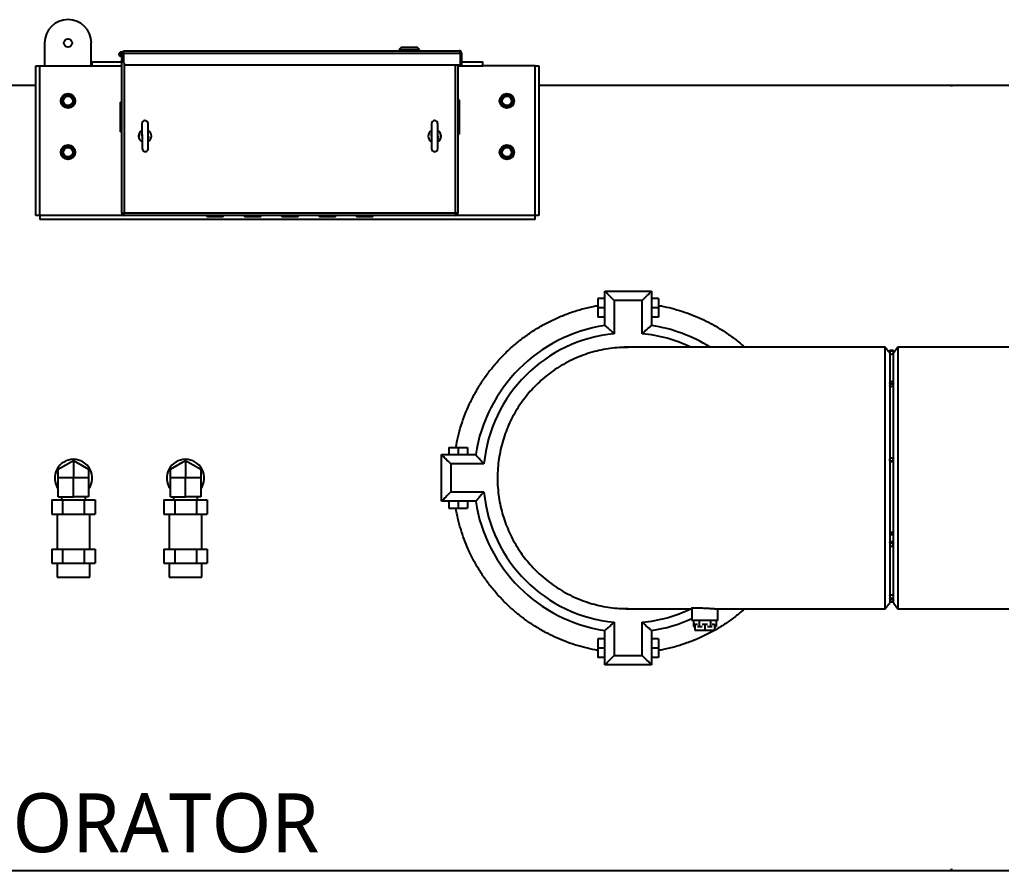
# Model space of a CAD drawing. Header units: millimetres. Extents: x -69706 to 52883, y -6882 to 68885.
# Drawn here: x 4464 to 5800, y 63416 to 64573 of the extents above; entities that cross this region are included whole.
import ezdxf

# ---------------------------------------------------------------- set-up
doc = ezdxf.new("R2010")
doc.units = ezdxf.units.MM
doc.layers.add('B2F-H-EQ-P-T20001$0$M-HVAC-EQPM', color=134, linetype='Continuous')
doc.styles.add('B2F-H-EQ-P-T20001$0$LK-TXT', font='Microsoft JhengHei.ttf')

# ---------------------------------------------------------------- blocks, each defined once
blk = doc.blocks.new('B2F-H-EQ-P-T20001$0$CH-B2C-05、09-1000RT_20201019')
at = {"color": 0, "linetype": 'Continuous', "lineweight": 25}
for p, q in [((583.8, 3099.9), (583.8, 3068.9)), ((647.3, 3068.9), (647.3, 3099.9)), ((688, 3087.5), (691.2, 3087.5)), ((689.7, 3082.9), (689.7, 3084.4)), ((691.2, 3086.1), (690.6, 3086.1)), ((690.7, 3085.8), (691.1, 3085.8)), ((691.1, 3085.8), (691.1, 3084.4)), ((691.1, 3084.4), (691.1, 3082.9)), ((691.2, 3086), (691.2, 3089.3)), ((691.2, 3089.3), (1147.6, 3089.3)), ((691.2, 3086), (1148.9, 3086)), ((691.2, 3086), (691.2, 3072.8)), ((1068.5, 3093.8), (1065.9, 3091.2)), ((1065.9, 3091.2), (1065.9, 3089.9)), ((1065.9, 3091.2), (1079.8, 3091.2)), ((1065.9, 3089.9), (1079.8, 3089.9)), ((1066, 3089.9), (1066, 3089.3)), ((1091.1, 3093.8), (1068.5, 3093.8)), ((1079.8, 3091.2), (1093.7, 3091.2)), ((1079.8, 3089.9), (1093.7, 3089.9)), ((1093.7, 3091.2), (1091.1, 3093.8)), ((1093.7, 3089.9), (1093.7, 3091.2)), ((1093.7, 3089.3), (1093.7, 3089.9)), ((1148.9, 3086), (1148.9, 3070.3)), ((1150.9, 3086), (1149.1, 3086)), ((1149.1, 3086), (1149.1, 3070.3)), ((1150.9, 3086), (1150.9, 3070.3)), ((648.2, 3074.2), (648.2, 3068.9)), ((648.2, 3074.2), (688.7, 3074.2)), ((688, 3082.7), (691.2, 3082.7)), ((691.2, 3081.3), (688, 3081.3)), ((688.7, 2868.7), (688.7, 3077.9)), ((691.1, 3082.9), (689.7, 3082.9)), ((690.7, 3082.9), (690.6, 3082.7)), ((691.2, 3079.1), (691, 3079)), ((691.2, 3072.8), (693.7, 3070.3)), ((692, 3071.9), (692, 2868.7)), ((1148.9, 3074.2), (1149.1, 3074.2)), ((1150.9, 3074.2), (1179.9, 3074.2)), ((1179.9, 3068.9), (1179.9, 3074.2)), ((572, 2865.4), (572, 3068.9)), ((572, 3068.9), (577.4, 3068.9)), ((577.4, 2865.4), (577.4, 3068.9)), ((577.4, 3068.9), (648.2, 3068.9)), ((648.2, 3068.9), (688.7, 3068.9)), ((693.7, 3070.3), (1148.9, 3070.3)), ((1142.6, 2868.7), (1142.6, 3070.3)), ((1145.9, 3070.3), (1145.9, 2868.7)), ((1145.9, 3068.9), (1179.9, 3068.9)), ((1150.9, 3070.3), (1149.1, 3070.3)), ((1250.7, 3068.9), (1179.9, 3068.9)), ((1250.7, 2865.4), (1250.7, 3068.9)), ((1250.7, 3068.9), (1256.1, 3068.9)), ((1256.1, 3068.9), (1256.1, 2865.4)), ((572, 3041.9), (104, 3041.9)), ((1778.8, 3041.9), (1256.1, 3041.9)), ((1816.9, 3041.9), (1778.8, 3041.9)), ((1816.9, 3040.6), (1816.9, 3041.9)), ((1816.9, 3041.9), (1816.9, 3040.6)), ((1855, 3041.9), (1816.9, 3041.9)), ((1816.9, 3040.6), (1816.9, 3040.6)), ((2476.5, 3041.9), (1855, 3041.9)), ((688.7, 3019.4), (686.9, 3019.4)), ((686.9, 2978.9), (686.9, 3019.4)), ((1147.7, 3022.6), (1145.9, 3022.6)), ((1147.7, 3022.6), (1147.7, 2975.7)), ((686.9, 2978.9), (688.7, 2978.9)), ((1145.9, 2975.7), (1147.7, 2975.7)), ((577.4, 2865.4), (572, 2865.4)), ((577.4, 2865.4), (577.4, 2860)), ((691.6, 2865.4), (577.4, 2865.4)), ((1250.7, 2860), (577.4, 2860)), ((692, 2868.7), (688.7, 2868.7)), ((1142.6, 2868.7), (692, 2868.7)), ((692, 2865.4), (692, 2868.7)), ((1142.6, 2865.4), (692, 2865.4)), ((804.6, 2865.4), (804.6, 2863.5)), ((826.8, 2863.5), (804.6, 2863.5)), ((826.8, 2863.5), (826.8, 2865.4)), ((855.4, 2865.4), (855.4, 2863.5)), ((877.6, 2863.5), (855.4, 2863.5)), ((877.6, 2863.5), (877.6, 2865.4)), ((906.2, 2865.4), (906.2, 2863.5)), ((928.4, 2863.5), (906.2, 2863.5)), ((928.4, 2863.5), (928.4, 2865.4)), ((957, 2865.4), (957, 2863.5)), ((979.2, 2863.5), (957, 2863.5)), ((979.2, 2863.5), (979.2, 2865.4)), ((1007.8, 2865.4), (1007.8, 2863.5)), ((1030, 2863.5), (1007.8, 2863.5)), ((1030, 2863.5), (1030, 2865.4)), ((1142.6, 2868.7), (1142.6, 2865.4)), ((1145.9, 2868.7), (1142.6, 2868.7)), ((1250.7, 2865.4), (1143, 2865.4)), ((1250.7, 2860), (1250.7, 2865.4)), ((1256.1, 2865.4), (1250.7, 2865.4)), ((1336.1, 2752.6), (1336.1, 2739.9)), ((1345.6, 2752.6), (1336.1, 2752.6)), ((1345.6, 2715.9), (1345.6, 2762.5)), ((1345.6, 2762.5), (1409.1, 2762.5)), ((1409.1, 2762.5), (1409.1, 2715.9)), ((1418.7, 2752.6), (1409.1, 2752.6)), ((1418.7, 2752.6), (1418.7, 2739.9)), ((1336.1, 2739.9), (1336.1, 2727.2)), ((1345.6, 2739.9), (1336.1, 2739.9)), ((1358.3, 2749.8), (1358.3, 2704.7)), ((1396.4, 2749.8), (1358.3, 2749.8)), ((1396.4, 2704.7), (1396.4, 2749.8)), ((1418.7, 2739.9), (1409.1, 2739.9)), ((1418.7, 2739.9), (1418.7, 2727.2)), ((1345.6, 2727.2), (1336.1, 2727.2)), ((1418.7, 2727.2), (1409.1, 2727.2)), ((1726.9, 2686.3), (1377.4, 2686.3)), ((1744.1, 2686.3), (1738, 2678.3)), ((1914, 2686.3), (1744.1, 2686.3)), ((1744.1, 2686.3), (1744.1, 2330.7)), ((1733, 2681.5), (1733, 2678.6)), ((1738, 2678.3), (1738, 2681.5)), ((1738, 2637.9), (1738, 2678.3)), ((1733, 2637.9), (1733, 2634.3)), ((1738, 2635.4), (1738, 2637.9)), ((1738, 2533.7), (1738, 2635.4)), ((1123.4, 2476.8), (1123.4, 2540.3)), ((1123.4, 2540.3), (1170, 2540.3)), ((1133.3, 2549.8), (1133.3, 2540.3)), ((1133.3, 2549.8), (1146, 2549.8)), ((1146, 2549.8), (1146, 2540.3)), ((1146, 2549.8), (1158.7, 2549.8)), ((1158.7, 2549.8), (1158.7, 2540.3)), ((602.4, 2520.4), (623, 2532.4)), ((623, 2532.4), (623, 2508.5)), ((623, 2532.4), (643.6, 2520.4)), ((754.8, 2520.4), (775.4, 2532.4)), ((775.4, 2532.4), (775.4, 2508.5)), ((775.4, 2532.4), (796, 2520.4)), ((1136.1, 2527.6), (1136.1, 2489.5)), ((1181.2, 2527.6), (1136.1, 2527.6)), ((1733, 2533.7), (1733, 2533)), ((1738, 2533.2), (1738, 2533.7)), ((1738, 2419.5), (1738, 2533.2)), ((602.4, 2508.5), (602.4, 2520.4)), ((643.6, 2520.4), (643.6, 2508.5)), ((754.8, 2508.5), (754.8, 2520.4)), ((796, 2520.4), (796, 2508.5)), ((623, 2508.5), (602.4, 2508.5)), ((602.4, 2483.1), (602.4, 2508.5)), ((623, 2483.1), (623, 2508.5)), ((643.6, 2508.5), (623, 2508.5)), ((643.6, 2508.5), (643.6, 2483.1)), ((775.4, 2508.5), (754.8, 2508.5)), ((754.8, 2483.1), (754.8, 2508.5)), ((796, 2508.5), (775.4, 2508.5)), ((775.4, 2483.1), (775.4, 2508.5)), ((796, 2508.5), (796, 2483.1)), ((1136.1, 2489.5), (1181.2, 2489.5)), ((593.7, 2478.6), (593.7, 2459.5)), ((593.7, 2478.6), (608.3, 2478.6)), ((602.4, 2483.1), (623, 2483.1)), ((606.7, 2483.1), (606.7, 2478.6)), ((608.3, 2478.6), (608.3, 2459.5)), ((608.3, 2478.6), (637.7, 2478.6)), ((643.6, 2483.1), (623, 2483.1)), ((637.7, 2478.6), (637.7, 2459.5)), ((637.7, 2478.6), (652.3, 2478.6)), ((639.3, 2478.6), (639.3, 2483.1)), ((652.3, 2478.6), (652.3, 2459.5)), ((746.1, 2478.6), (746.1, 2459.5)), ((746.1, 2478.6), (760.7, 2478.6)), ((754.8, 2483.1), (775.4, 2483.1)), ((759.1, 2483.1), (759.1, 2478.6)), ((760.7, 2478.6), (760.7, 2459.5)), ((760.7, 2478.6), (790.1, 2478.6)), ((796, 2483.1), (775.4, 2483.1)), ((790.1, 2478.6), (790.1, 2459.5)), ((790.1, 2478.6), (804.7, 2478.6)), ((791.7, 2478.6), (791.7, 2483.1)), ((804.7, 2478.6), (804.7, 2459.5)), ((1170, 2476.8), (1123.4, 2476.8)), ((1133.3, 2476.8), (1133.3, 2467.3)), ((1146, 2476.8), (1146, 2467.3)), ((1158.7, 2476.8), (1158.7, 2467.3)), ((593.7, 2459.5), (608.3, 2459.5)), ((600.8, 2459.5), (600.8, 2411.9)), ((608.3, 2459.5), (637.7, 2459.5)), ((637.7, 2459.5), (652.3, 2459.5)), ((645.2, 2411.9), (645.2, 2459.5)), ((746.1, 2459.5), (760.7, 2459.5)), ((753.2, 2459.5), (753.2, 2411.9)), ((760.7, 2459.5), (790.1, 2459.5)), ((790.1, 2459.5), (804.7, 2459.5)), ((797.6, 2411.9), (797.6, 2459.5)), ((1133.3, 2467.3), (1146, 2467.3)), ((1146, 2467.3), (1158.7, 2467.3)), ((1738, 2434.4), (1733, 2434.4)), ((1738, 2433.1), (1733, 2433.1)), ((1733, 2431.7), (1738, 2431.7)), ((1733, 2420.3), (1733, 2420.1)), ((1733, 2419.4), (1733, 2417.8)), ((1738, 2417.8), (1738, 2419.5)), ((1738, 2347.4), (1738, 2417.8)), ((593.7, 2411.9), (593.7, 2392.8)), ((593.7, 2411.9), (608.3, 2411.9)), ((608.3, 2411.9), (608.3, 2392.8)), ((608.3, 2411.9), (637.7, 2411.9)), ((637.7, 2411.9), (637.7, 2392.8)), ((637.7, 2411.9), (652.3, 2411.9)), ((652.3, 2411.9), (652.3, 2392.8)), ((746.1, 2411.9), (746.1, 2392.8)), ((746.1, 2411.9), (760.7, 2411.9)), ((760.7, 2411.9), (760.7, 2392.8)), ((760.7, 2411.9), (790.1, 2411.9)), ((790.1, 2411.9), (790.1, 2392.8)), ((790.1, 2411.9), (804.7, 2411.9)), ((804.7, 2411.9), (804.7, 2392.8)), ((593.7, 2392.8), (608.3, 2392.8)), ((600.8, 2392.8), (600.8, 2373.8)), ((608.3, 2392.8), (637.7, 2392.8)), ((637.7, 2392.8), (652.3, 2392.8)), ((645.2, 2373.8), (645.2, 2392.8)), ((746.1, 2392.8), (760.7, 2392.8)), ((753.2, 2392.8), (753.2, 2373.8)), ((760.7, 2392.8), (790.1, 2392.8)), ((790.1, 2392.8), (804.7, 2392.8)), ((797.6, 2373.8), (797.6, 2392.8)), ((600.8, 2373.8), (645.2, 2373.8)), ((753.2, 2373.8), (797.6, 2373.8)), ((1733, 2348.8), (1733, 2344.3)), ((1733, 2340.2), (1738, 2340.2)), ((1738, 2344.3), (1738, 2347.4)), ((1738, 2338.7), (1738, 2344.3)), ((1738, 2338.7), (1744.1, 2330.7)), ((1377.4, 2330.7), (1464, 2330.7)), ((1377.4, 2330.7), (1377.6, 2330.7)), ((1464, 2331.5), (1464, 2314.6)), ((1494.8, 2330.7), (1726.9, 2330.7)), ((1499.1, 2314.6), (1499.1, 2330.7)), ((1744.1, 2330.7), (1914, 2330.7)), ((1358.3, 2312.3), (1358.3, 2267.2)), ((1396.4, 2267.2), (1396.4, 2312.3)), ((1499.1, 2314.6), (1464, 2314.6)), ((1466, 2314.6), (1466, 2306.7)), ((1473.8, 2314.6), (1473.8, 2306.7)), ((1489.3, 2314.6), (1489.3, 2306.7)), ((1497.1, 2314.6), (1497.1, 2306.7)), ((1345.6, 2254.5), (1345.6, 2301.1)), ((1409.1, 2301.1), (1409.1, 2254.5)), ((1466, 2306.7), (1468.1, 2306.7)), ((1468.1, 2309.6), (1468.1, 2301.7)), ((1468.1, 2309.6), (1471.7, 2309.6)), ((1468.1, 2301.7), (1481.5, 2301.7)), ((1471.7, 2306.7), (1473.8, 2306.7)), ((1473.8, 2306.7), (1477.9, 2306.7)), ((1477.9, 2309.6), (1481.5, 2309.6)), ((1481.5, 2309.6), (1481.5, 2301.7)), ((1481.5, 2309.6), (1485.2, 2309.6)), ((1481.5, 2301.7), (1495, 2301.7)), ((1485.2, 2306.7), (1489.3, 2306.7)), ((1489.3, 2306.7), (1491.4, 2306.7)), ((1491.4, 2309.6), (1495, 2309.6)), ((1495, 2309.6), (1495, 2301.7)), ((1495, 2306.7), (1497.1, 2306.7)), ((1345.6, 2289.8), (1336.1, 2289.8)), ((1336.1, 2289.8), (1336.1, 2277.1)), ((1418.7, 2289.8), (1409.1, 2289.8)), ((1418.7, 2289.8), (1418.7, 2277.1)), ((1345.6, 2277.1), (1336.1, 2277.1)), ((1336.1, 2277.1), (1336.1, 2264.4)), ((1418.7, 2277.1), (1409.1, 2277.1)), ((1418.7, 2277.1), (1418.7, 2264.4)), ((1345.6, 2264.4), (1336.1, 2264.4)), ((1358.3, 2267.2), (1396.4, 2267.2)), ((1418.7, 2264.4), (1409.1, 2264.4)), ((1409.1, 2254.5), (1345.6, 2254.5)), ((1816.9, 1975.2), (1816.9, 1977.3)), ((1816.9, 1977.3), (1816.9, 1977.3)), ((1816.9, 1977.3), (1816.9, 1975.2)), ((49.8, 1975.1), (2155.3, 1975.1)), ((1816.9, 1975.2), (1816.9, 1975.2))]:
    blk.add_line(p, q, dxfattribs=at)
at = {"color": 0, "linetype": 'Continuous', "lineweight": 25, "flags": 128}
for points in [[(1855, 3041.9), (1855, 3041.9)], [(716.1, 2990.1), (716.1, 2989.9), (716.1, 2989.4), (716.1, 2988.4), (716.1, 2987.2), (716.1, 2985.6), (716.1, 2983.8), (716.2, 2981.7), (716.2, 2979.4), (716.2, 2977), (716.3, 2974.5), (716.3, 2972), (716.3, 2969.5), (716.4, 2967.1), (716.4, 2964.8), (716.4, 2962.7), (716.4, 2960.9), (716.5, 2959.3), (716.5, 2958.1), (716.5, 2957.1), (716.5, 2956.6), (716.5, 2956.4)], [(724.8, 2956.5), (724.8, 2956.7), (724.8, 2957.2), (724.8, 2958.2), (724.8, 2959.4), (724.8, 2961), (724.7, 2962.8), (724.7, 2964.9), (724.7, 2967.2), (724.7, 2969.6), (724.6, 2972.1), (724.6, 2974.6), (724.6, 2977.1), (724.5, 2979.5), (724.5, 2981.8), (724.5, 2983.9), (724.5, 2985.7), (724.4, 2987.3), (724.4, 2988.6), (724.4, 2989.5), (724.4, 2990), (724.4, 2990.2)], [(1109.9, 2990.2), (1109.9, 2990), (1109.9, 2989.4), (1109.9, 2988.5), (1109.9, 2987.2), (1109.9, 2985.7), (1109.9, 2983.8), (1110, 2981.7), (1110, 2979.5), (1110, 2977), (1110, 2974.5), (1110, 2972), (1110, 2969.5), (1110, 2967.1), (1110, 2964.9), (1110, 2962.8), (1110, 2960.9), (1110, 2959.4), (1110, 2958.1), (1110, 2957.2), (1110.1, 2956.6), (1110.1, 2956.4)], [(1118.4, 2956.5), (1118.4, 2956.6), (1118.4, 2957.2), (1118.4, 2958.1), (1118.4, 2959.4), (1118.4, 2961), (1118.4, 2962.8), (1118.4, 2964.9), (1118.3, 2967.2), (1118.3, 2969.6), (1118.3, 2972.1), (1118.3, 2974.6), (1118.3, 2977.1), (1118.3, 2979.5), (1118.3, 2981.8), (1118.3, 2983.8), (1118.3, 2985.7), (1118.3, 2987.3), (1118.3, 2988.5), (1118.3, 2989.4), (1118.3, 2990), (1118.3, 2990.2)], [(1358.3, 2749.8), (1356.5, 2751.6), (1354.8, 2753.4), (1353.1, 2755.1), (1351.5, 2756.7), (1350, 2758.1), (1348.7, 2759.4), (1347.7, 2760.5), (1346.8, 2761.4), (1346.2, 2762), (1345.8, 2762.4), (1345.6, 2762.5)], [(1396.4, 2749.8), (1398.3, 2751.6), (1400, 2753.4), (1401.7, 2755.1), (1403.3, 2756.7), (1404.8, 2758.1), (1406, 2759.4), (1407.1, 2760.5), (1408, 2761.4), (1408.6, 2762), (1409, 2762.4), (1409.1, 2762.5)], [(1365.1, 2685.9), (1369.5, 2686.2), (1377.4, 2686.3)], [(1735.5, 2681.6), (1734.5, 2681.6), (1733.8, 2681.6), (1733.2, 2681.6), (1733.1, 2681.6), (1733.2, 2681.5), (1733.8, 2681.5), (1734.5, 2681.5), (1735.5, 2681.5), (1736.4, 2681.5), (1737.2, 2681.5), (1737.7, 2681.5), (1737.9, 2681.6), (1737.7, 2681.6), (1737.2, 2681.6), (1736.4, 2681.6), (1735.5, 2681.6)], [(1738, 2637.9), (1737.8, 2637.2), (1737.2, 2636.7), (1736.4, 2636.3), (1735.5, 2636.2), (1734.5, 2636.3), (1733.7, 2636.7), (1733.2, 2637.2), (1733, 2637.9)], [(1735.5, 2639.5), (1734.5, 2639.4), (1733.8, 2639), (1733.2, 2638.5), (1733.1, 2637.9), (1733.2, 2637.3), (1733.8, 2636.8), (1734.5, 2636.4), (1735.5, 2636.3), (1736.4, 2636.4), (1737.2, 2636.8), (1737.7, 2637.3), (1737.9, 2637.9), (1737.7, 2638.5), (1737.2, 2639), (1736.4, 2639.4), (1735.5, 2639.5)], [(1136.1, 2527.6), (1134.3, 2529.4), (1132.5, 2531.2), (1130.8, 2532.9), (1129.2, 2534.4), (1127.8, 2535.9), (1126.5, 2537.2), (1125.4, 2538.3), (1124.5, 2539.1), (1123.9, 2539.8), (1123.5, 2540.1), (1123.4, 2540.3)], [(1136.1, 2489.5), (1134.3, 2487.7), (1132.5, 2485.9), (1130.8, 2484.2), (1129.2, 2482.6), (1127.8, 2481.2), (1126.5, 2479.9), (1125.4, 2478.8), (1124.5, 2477.9), (1123.9, 2477.3), (1123.5, 2476.9), (1123.4, 2476.8)], [(1735.5, 2419.8), (1734.5, 2419.6), (1733.8, 2419.2), (1733.2, 2418.5), (1733.1, 2417.7), (1733.2, 2416.9), (1733.8, 2416.3), (1734.5, 2415.8), (1735.5, 2415.7), (1736.4, 2415.8), (1737.2, 2416.3), (1737.7, 2416.9), (1737.9, 2417.7), (1737.7, 2418.5), (1737.2, 2419.2), (1736.4, 2419.6), (1735.5, 2419.8)], [(1733, 2348.8), (1733.1, 2349), (1733.4, 2349.2), (1734, 2349.4), (1734.7, 2349.6), (1735.5, 2349.6), (1736.3, 2349.6), (1737, 2349.4), (1737.6, 2349.2), (1737.9, 2349), (1738, 2348.8), (1738, 2348.8)], [(1733, 2344.3), (1733.2, 2344.6), (1733.7, 2344.8), (1734.5, 2345), (1735.5, 2345.1), (1736.4, 2345), (1737.2, 2344.8), (1737.8, 2344.6), (1738, 2344.3), (1738, 2344.3)], [(1733.1, 2344.2), (1733.2, 2343.9), (1733.8, 2343.7), (1734.5, 2343.5), (1735.5, 2343.5), (1736.4, 2343.5), (1737.2, 2343.7), (1737.7, 2343.9), (1737.9, 2344.2), (1737.7, 2344.5), (1737.2, 2344.8), (1736.4, 2344.9), (1735.5, 2345), (1734.5, 2344.9), (1733.8, 2344.8), (1733.2, 2344.5), (1733.1, 2344.2)], [(1377.5, 2330.7), (1373.4, 2330.8), (1370.8, 2330.8)], [(1345.6, 2254.5), (1345.8, 2254.7), (1346.2, 2255), (1346.8, 2255.7), (1347.7, 2256.5), (1348.7, 2257.6), (1350, 2258.9), (1351.5, 2260.4), (1353.1, 2261.9), (1354.8, 2263.6), (1356.5, 2265.4), (1358.3, 2267.2)], [(1409.1, 2254.5), (1409, 2254.7), (1408.6, 2255), (1408, 2255.7), (1407.1, 2256.5), (1406, 2257.6), (1404.8, 2258.9), (1403.3, 2260.4), (1401.7, 2261.9), (1400, 2263.6), (1398.3, 2265.4), (1396.4, 2267.2)]]:
    blk.add_lwpolyline(points, dxfattribs=at)
at = {"color": 0, "linetype": 'Continuous', "lineweight": 25}
for centre, radius in [((615.6, 3099.9), 5.59), ((615.6, 3021.1), 9.91), ((1212.5, 3021.1), 9.91), ((615.6, 3021.1), 9.4), ((615.6, 3021.1), 6.42), ((1212.5, 3021.1), 9.4), ((1212.5, 3021.1), 6.42), ((615.6, 2951.3), 9.91), ((615.6, 2951.3), 9.4), ((615.6, 2951.3), 6.42), ((1212.5, 2951.3), 9.91), ((1212.5, 2951.3), 9.4), ((1212.5, 2951.3), 6.42), ((1735.5, 2533.7), 2.42)]:
    blk.add_circle(centre, radius, dxfattribs=at)
for centre, radius, start, end in [((615.6, 3099.9), 31.8, 0, 180), ((688, 3084.4), 3.11, 0, 270), ((688, 3084.4), 1.69, 360, 270), ((688, 3084.4), 1.69, 270, 0), ((720.2, 2990.2), 4.17, 0.7189, 180.7189), ((1114.1, 2990.2), 4.17, 0.2279, 180.2279), ((720.4, 2973.3), 8.73, 119.2263, 242.2114), ((720.4, 2973.3), 8.62, 119.6222, 241.8156), ((720.4, 2973.3), 8.73, 299.2263, 62.2114), ((720.4, 2973.3), 8.62, 0.7189, 61.8156), ((1114.2, 2973.3), 8.73, 118.7353, 241.7204), ((1114.2, 2973.3), 8.62, 119.1312, 180.2279), ((1114.2, 2973.3), 8.73, 298.7353, 61.7204), ((1114.2, 2973.3), 8.62, 299.1312, 61.3246), ((720.4, 2973.3), 8.62, 299.6222, 0.7189), ((1114.2, 2973.3), 8.62, 180.2279, 241.3246), ((720.7, 2956.4), 4.17, 180.7189, 0.7189), ((1114.2, 2956.4), 4.17, 180.2279, 0.2279), ((692, 2868.7), 3.35, 180, 270), ((692, 2868.7), 1.52, 180, 270), ((1142.6, 2868.7), 1.52, 270, 0), ((1142.6, 2868.7), 3.35, 270, 0), ((1377.4, 2508.5), 209.8, 98.7041, 171.2959), ((1377.4, 2508.5), 209.8, 57.9362, 81.2959), ((1377.4, 2508.5), 197.1, 95.5463, 174.4537), ((1377.4, 2508.5), 197.1, 64.4304, 84.4537), ((1735.5, 2710.6), 29.2, 265.1267, 274.8733), ((623, 2508.5), 25.4, 90, 215.6591), ((623, 2508.5), 25.4, 324.3409, 90), ((775.4, 2508.5), 25.4, 90, 215.6591), ((775.4, 2508.5), 25.4, 324.3409, 90), ((1735.5, 2533.7), 2.48, 180.491, 359.509), ((1377.4, 2508.5), 197.1, 185.5463, 264.4537), ((1377.4, 2508.5), 209.8, 188.7041, 261.2959), ((1735.3, 2417.6), 2.31, 85.7759, 175.0449), ((1735.6, 2417.6), 2.31, 4.9544, 94.2234), ((1377.4, 2508.5), 197.1, 275.5463, 295.5696), ((1377.4, 2508.5), 209.8, 278.7041, 294.3868)]:
    blk.add_arc(centre, radius, start, end, dxfattribs=at)
for points, knots in [([(1147.6, 3089.3), (1147.7, 3089.3), (1147.9, 3089.2), (1148.2, 3088.6), (1148.5, 3087.7), (1148.7, 3086.7), (1148.9, 3086.2), (1148.9, 3086)], [0, 0, 0, 0, 0.221591, 0.443216, 0.664833, 0.886443, 1, 1, 1, 1]), ([(1150.9, 3086), (1150.9, 3086.3), (1150.8, 3087.1), (1150.2, 3088.2), (1149.3, 3088.9), (1148.4, 3089.3), (1147.8, 3089.3), (1147.6, 3089.3)], [0, 0, 0, 0, 0.221614, 0.443232, 0.664849, 0.886466, 1, 1, 1, 1]), ([(1149.1, 3086), (1149.1, 3086.2), (1149, 3086.6), (1148.8, 3086.9), (1148.6, 3087)], [0, 0, 0, 0, 0.561641, 1, 1, 1, 1]), ([(691.2, 3081.1), (691.1, 3081.1), (690.6, 3081), (689.9, 3080.5), (689.1, 3079.6), (688.7, 3078.7), (688.7, 3078.1), (688.7, 3077.9)], [0, 0, 0, 0, 0.059666, 0.327393, 0.595129, 0.862843, 1, 1, 1, 1]), ([(688.7, 3077.9), (688.7, 3078), (688.8, 3078.2), (689.4, 3078.5), (690.2, 3078.8), (690.9, 3078.9), (691.2, 3079)], [0, 0, 0, 0, 0.268204, 0.536418, 0.804625, 1, 1, 1, 1]), ([(612.5, 3028.7), (612.5, 3028.7), (612.4, 3028.7), (612.3, 3028.5), (612, 3028.1), (611.3, 3027.2), (610.1, 3025.7), (609, 3024.2), (608.1, 3023.2), (607.8, 3022.7), (607.5, 3022.4), (607.4, 3022.2), (607.4, 3022.2), (607.4, 3022.2)], [0, 0, 0, 0, 0.040238, 0.080337, 0.142626, 0.243867, 0.451979, 0.719783, 0.799531, 0.879734, 0.930633, 0.973872, 1, 1, 1, 1]), ([(607.4, 3022.2), (607.4, 3022.2), (607.4, 3022.2), (607.5, 3022), (607.7, 3021.5), (608.1, 3020.4), (608.9, 3018.7), (609.6, 3016.9), (610.1, 3015.7), (610.3, 3015.1), (610.5, 3014.8), (610.5, 3014.6), (610.5, 3014.6), (610.5, 3014.6)], [0, 0, 0, 0, 0.040238, 0.080336, 0.142623, 0.243868, 0.45197, 0.719788, 0.799531, 0.879733, 0.930634, 0.973871, 1, 1, 1, 1]), ([(620.6, 3027.6), (620.6, 3027.6), (620.6, 3027.6), (620.6, 3027.6), (620.3, 3027.7), (619.8, 3027.7), (618.5, 3027.9), (616.5, 3028.2), (614.5, 3028.5), (613.3, 3028.6), (612.7, 3028.7), (612.5, 3028.7), (612.5, 3028.7), (612.5, 3028.7)], [0, 0, 0, 0, 0.006136, 0.045745, 0.085902, 0.15097, 0.258826, 0.500129, 0.743878, 0.866383, 0.916496, 0.967005, 1, 1, 1, 1]), ([(618.7, 3013.5), (618.7, 3013.5), (618.7, 3013.5), (618.9, 3013.7), (619.2, 3014.1), (619.9, 3015), (621, 3016.5), (622.2, 3018), (623, 3019), (623.4, 3019.5), (623.6, 3019.8), (623.7, 3020), (623.7, 3020), (623.7, 3020)], [0, 0, 0, 0, 0.040238, 0.080337, 0.142626, 0.243866, 0.451978, 0.719791, 0.79953, 0.87974, 0.930633, 0.973872, 1, 1, 1, 1]), ([(623.7, 3020), (623.7, 3020), (623.7, 3020), (623.6, 3020.2), (623.5, 3020.7), (623, 3021.8), (622.3, 3023.5), (621.6, 3025.3), (621.1, 3026.5), (620.9, 3027.1), (620.7, 3027.4), (620.6, 3027.6), (620.6, 3027.6), (620.6, 3027.6)], [0, 0, 0, 0, 0.040238, 0.080335, 0.142623, 0.243867, 0.45198, 0.719786, 0.799529, 0.87973, 0.930631, 0.973873, 1, 1, 1, 1]), ([(1209.4, 3028.7), (1209.4, 3028.7), (1209.4, 3028.7), (1209.2, 3028.5), (1208.9, 3028.1), (1208.2, 3027.2), (1207, 3025.7), (1205.9, 3024.2), (1205.1, 3023.2), (1204.7, 3022.7), (1204.4, 3022.4), (1204.3, 3022.2), (1204.3, 3022.2), (1204.3, 3022.2)], [0, 0, 0, 0, 0.040238, 0.080337, 0.142627, 0.243867, 0.451972, 0.719784, 0.799532, 0.879729, 0.930633, 0.973872, 1, 1, 1, 1]), ([(1204.3, 3022.2), (1204.3, 3022.2), (1204.3, 3022.2), (1204.4, 3022), (1204.6, 3021.5), (1205.1, 3020.4), (1205.8, 3018.7), (1206.5, 3016.9), (1207, 3015.7), (1207.2, 3015.1), (1207.4, 3014.8), (1207.4, 3014.6), (1207.4, 3014.6), (1207.4, 3014.6)], [0, 0, 0, 0, 0.040239, 0.080334, 0.142622, 0.243867, 0.45197, 0.719787, 0.799531, 0.879733, 0.930634, 0.973871, 1, 1, 1, 1]), ([(1217.5, 3027.6), (1217.5, 3027.6), (1217.5, 3027.6), (1217.5, 3027.6), (1217.2, 3027.7), (1216.7, 3027.7), (1215.4, 3027.9), (1213.5, 3028.2), (1211.5, 3028.5), (1210.2, 3028.6), (1209.6, 3028.7), (1209.4, 3028.7), (1209.4, 3028.7), (1209.4, 3028.7)], [0, 0, 0, 0, 0.006136, 0.045745, 0.085895, 0.150963, 0.25883, 0.500132, 0.743879, 0.866384, 0.916496, 0.967005, 1, 1, 1, 1]), ([(1215.6, 3013.5), (1215.6, 3013.5), (1215.6, 3013.5), (1215.8, 3013.7), (1216.1, 3014.1), (1216.8, 3015), (1218, 3016.5), (1219.1, 3018), (1219.9, 3019), (1220.3, 3019.5), (1220.5, 3019.8), (1220.6, 3020), (1220.7, 3020), (1220.7, 3020)], [0, 0, 0, 0, 0.040239, 0.080335, 0.142624, 0.243864, 0.451977, 0.71979, 0.799529, 0.87974, 0.930633, 0.973872, 1, 1, 1, 1]), ([(1220.7, 3020), (1220.7, 3020), (1220.6, 3020), (1220.6, 3020.2), (1220.4, 3020.7), (1219.9, 3021.8), (1219.2, 3023.5), (1218.5, 3025.3), (1218, 3026.5), (1217.8, 3027.1), (1217.6, 3027.4), (1217.6, 3027.6), (1217.5, 3027.6), (1217.5, 3027.6)], [0, 0, 0, 0, 0.040238, 0.080335, 0.142623, 0.243867, 0.451981, 0.719786, 0.79953, 0.879731, 0.930632, 0.973872, 1, 1, 1, 1]), ([(610.5, 3014.6), (610.5, 3014.6), (610.5, 3014.6), (610.6, 3014.6), (610.8, 3014.6), (611.4, 3014.5), (612.7, 3014.3), (614.6, 3014), (616.6, 3013.8), (617.9, 3013.6), (618.4, 3013.5), (618.7, 3013.5), (618.7, 3013.5), (618.7, 3013.5)], [0, 0, 0, 0, 0.006136, 0.045744, 0.085896, 0.150972, 0.258828, 0.50013, 0.743877, 0.866384, 0.916496, 0.967005, 1, 1, 1, 1]), ([(1207.4, 3014.6), (1207.4, 3014.6), (1207.4, 3014.6), (1207.5, 3014.6), (1207.8, 3014.6), (1208.3, 3014.5), (1209.6, 3014.3), (1211.5, 3014), (1213.5, 3013.8), (1214.8, 3013.6), (1215.4, 3013.5), (1215.6, 3013.5), (1215.6, 3013.5), (1215.6, 3013.5)], [0, 0, 0, 0, 0.006136, 0.045744, 0.085902, 0.15097, 0.258837, 0.500128, 0.743876, 0.866383, 0.916496, 0.967005, 1, 1, 1, 1]), ([(716.2, 2973.3), (716.2, 2973.3), (716.1, 2973.6), (716, 2974.8), (715.9, 2975.6), (716.2, 2976.4), (716.2, 2976.4)], [0, 0, 0, 0, 0.051257, 0.219828, 0.967136, 1, 1, 1, 1]), ([(724.7, 2973.4), (724.7, 2973.3), (724.7, 2973), (724.9, 2971.9), (725, 2971), (724.7, 2970.2), (724.7, 2970.2)], [0, 0, 0, 0, 0.051351, 0.21994, 0.967005, 1, 1, 1, 1]), ([(1109.9, 2973.3), (1109.9, 2973.4), (1109.9, 2973.7), (1109.7, 2974.8), (1109.6, 2975.7), (1110, 2976.4), (1110, 2976.4)], [0, 0, 0, 0, 0.05137, 0.219946, 0.967029, 1, 1, 1, 1]), ([(1118.4, 2973.3), (1118.4, 2973.3), (1118.5, 2973), (1118.6, 2971.8), (1118.7, 2970.9), (1118.3, 2970.2), (1118.3, 2970.2)], [0, 0, 0, 0, 0.051248, 0.219812, 0.967149, 1, 1, 1, 1]), ([(615.6, 2959.5), (615.6, 2959.5), (615.5, 2959.5), (615.3, 2959.4), (614.9, 2959.1), (613.9, 2958.5), (612.3, 2957.6), (610.6, 2956.6), (609.5, 2956), (608.9, 2955.7), (608.6, 2955.5), (608.5, 2955.4), (608.5, 2955.4), (608.4, 2955.4)], [0, 0, 0, 0, 0.040237, 0.080338, 0.142628, 0.243862, 0.451981, 0.719787, 0.799527, 0.879736, 0.930634, 0.973872, 1, 1, 1, 1]), ([(608.4, 2955.4), (608.4, 2955.4), (608.4, 2955.4), (608.4, 2955.3), (608.4, 2955.1), (608.4, 2954.5), (608.4, 2953.2), (608.4, 2951.2), (608.4, 2949.2), (608.4, 2947.9), (608.4, 2947.4), (608.4, 2947.2), (608.4, 2947.1), (608.4, 2947.1)], [0, 0, 0, 0, 0.006136, 0.045742, 0.085902, 0.150966, 0.258832, 0.500129, 0.743875, 0.866378, 0.916495, 0.967005, 1, 1, 1, 1]), ([(622.7, 2955.4), (622.7, 2955.4), (622.7, 2955.4), (622.5, 2955.5), (622, 2955.8), (621.1, 2956.3), (619.4, 2957.3), (617.8, 2958.2), (616.6, 2958.9), (616.1, 2959.2), (615.7, 2959.4), (615.6, 2959.5), (615.6, 2959.5), (615.6, 2959.5)], [0, 0, 0, 0, 0.040238, 0.080336, 0.142626, 0.243865, 0.451977, 0.719789, 0.799528, 0.879732, 0.930634, 0.973872, 1, 1, 1, 1]), ([(622.7, 2947.1), (622.7, 2947.1), (622.7, 2947.1), (622.7, 2947.2), (622.7, 2947.5), (622.7, 2948), (622.7, 2949.3), (622.7, 2951.3), (622.7, 2953.3), (622.7, 2954.6), (622.7, 2955.1), (622.7, 2955.3), (622.7, 2955.4), (622.7, 2955.4)], [0, 0, 0, 0, 0.006136, 0.045743, 0.085902, 0.150967, 0.258833, 0.500132, 0.743879, 0.866383, 0.9165, 0.967005, 1, 1, 1, 1]), ([(1212.5, 2959.5), (1212.5, 2959.5), (1212.5, 2959.5), (1212.2, 2959.4), (1211.8, 2959.1), (1210.8, 2958.5), (1209.2, 2957.6), (1207.6, 2956.6), (1206.4, 2956), (1205.9, 2955.7), (1205.5, 2955.5), (1205.4, 2955.4), (1205.4, 2955.4), (1205.4, 2955.4)], [0, 0, 0, 0, 0.040239, 0.08034, 0.142629, 0.243864, 0.451971, 0.719788, 0.799527, 0.879736, 0.930634, 0.973872, 1, 1, 1, 1]), ([(1205.4, 2955.4), (1205.4, 2955.4), (1205.4, 2955.4), (1205.4, 2955.3), (1205.4, 2955.1), (1205.4, 2954.5), (1205.4, 2953.2), (1205.4, 2951.2), (1205.4, 2949.2), (1205.4, 2947.9), (1205.4, 2947.4), (1205.4, 2947.2), (1205.4, 2947.1), (1205.4, 2947.1)], [0, 0, 0, 0, 0.006136, 0.045742, 0.085902, 0.150966, 0.258832, 0.500129, 0.743875, 0.866378, 0.916495, 0.967005, 1, 1, 1, 1]), ([(1219.6, 2955.4), (1219.6, 2955.4), (1219.6, 2955.4), (1219.4, 2955.5), (1219, 2955.8), (1218, 2956.3), (1216.3, 2957.3), (1214.7, 2958.2), (1213.5, 2958.9), (1213, 2959.2), (1212.7, 2959.4), (1212.5, 2959.5), (1212.5, 2959.5), (1212.5, 2959.5)], [0, 0, 0, 0, 0.040238, 0.080336, 0.142626, 0.243865, 0.451978, 0.719789, 0.799529, 0.879733, 0.930635, 0.973873, 1, 1, 1, 1]), ([(1219.6, 2947.1), (1219.6, 2947.1), (1219.6, 2947.1), (1219.6, 2947.2), (1219.6, 2947.5), (1219.6, 2948), (1219.6, 2949.3), (1219.6, 2951.3), (1219.6, 2953.3), (1219.6, 2954.6), (1219.6, 2955.1), (1219.6, 2955.3), (1219.6, 2955.4), (1219.6, 2955.4)], [0, 0, 0, 0, 0.006136, 0.045743, 0.085902, 0.150967, 0.258833, 0.500132, 0.743879, 0.866383, 0.9165, 0.967005, 1, 1, 1, 1]), ([(608.4, 2947.1), (608.5, 2947.1), (608.5, 2947.1), (608.7, 2947), (609.1, 2946.7), (610.1, 2946.2), (611.8, 2945.2), (613.4, 2944.3), (614.6, 2943.6), (615.1, 2943.3), (615.4, 2943.1), (615.6, 2943), (615.6, 2943), (615.6, 2943)], [0, 0, 0, 0, 0.040237, 0.080338, 0.142628, 0.243863, 0.451976, 0.719788, 0.799528, 0.879733, 0.930635, 0.973873, 1, 1, 1, 1]), ([(615.6, 2943), (615.6, 2943), (615.6, 2943), (615.8, 2943.2), (616.3, 2943.4), (617.2, 2944), (618.9, 2944.9), (620.5, 2945.9), (621.7, 2946.5), (622.2, 2946.8), (622.6, 2947), (622.7, 2947.1), (622.7, 2947.1), (622.7, 2947.1)], [0, 0, 0, 0, 0.040239, 0.080337, 0.142626, 0.243866, 0.451978, 0.71979, 0.799529, 0.879733, 0.930635, 0.973873, 1, 1, 1, 1]), ([(1205.4, 2947.1), (1205.4, 2947.1), (1205.4, 2947.1), (1205.6, 2947), (1206, 2946.7), (1207, 2946.2), (1208.7, 2945.2), (1210.3, 2944.3), (1211.5, 2943.6), (1212, 2943.3), (1212.3, 2943.1), (1212.5, 2943), (1212.5, 2943), (1212.5, 2943)], [0, 0, 0, 0, 0.040237, 0.080338, 0.142628, 0.243862, 0.451975, 0.719788, 0.799527, 0.879732, 0.930633, 0.973872, 1, 1, 1, 1]), ([(1212.5, 2943), (1212.5, 2943), (1212.5, 2943), (1212.7, 2943.2), (1213.2, 2943.4), (1214.2, 2944), (1215.8, 2944.9), (1217.4, 2945.9), (1218.6, 2946.5), (1219.1, 2946.8), (1219.5, 2947), (1219.6, 2947.1), (1219.6, 2947.1), (1219.6, 2947.1)], [0, 0, 0, 0, 0.040237, 0.080335, 0.142625, 0.243865, 0.451977, 0.719789, 0.799529, 0.879733, 0.930635, 0.973873, 1, 1, 1, 1]), ([(1143, 2549.8), (1143.9, 2554.8), (1145.9, 2565), (1150.1, 2579.8), (1155.2, 2594.4), (1161.2, 2608.5), (1168, 2622.2), (1175.8, 2635.4), (1184.3, 2648), (1193.6, 2660), (1203.7, 2671.6), (1214.9, 2682.7), (1227, 2693.3), (1239.8, 2703), (1253.2, 2711.8), (1267.3, 2719.8), (1282.1, 2726.9), (1297.5, 2733), (1313.4, 2738), (1326.3, 2741.3), (1334, 2742.5), (1336.1, 2742.9)], [0, 0, 0, 0, 0.052228, 0.104885, 0.157488, 0.209903, 0.262371, 0.314998, 0.367687, 0.420329, 0.472809, 0.528266, 0.583907, 0.639604, 0.695234, 0.750681, 0.807318, 0.86419, 0.921124, 0.977961, 1, 1, 1, 1]), ([(1418.7, 2743), (1420, 2742.8), (1426, 2741.8), (1436.6, 2739.3), (1450.5, 2735.3), (1464, 2730.5), (1477.1, 2725), (1490.1, 2718.5), (1503, 2711.1), (1515.5, 2702.7), (1526.5, 2694.5), (1533, 2688.8), (1535.7, 2686.3)], [0, 0, 0, 0, 0.02952, 0.137427, 0.245654, 0.354012, 0.462282, 0.570225, 0.68518, 0.800467, 0.915878, 1, 1, 1, 1]), ([(1358.3, 2704.7), (1358.3, 2704.7), (1357.7, 2705.3), (1356.3, 2706.6), (1354.2, 2708.4), (1352.1, 2710.3), (1350.2, 2712), (1348.6, 2713.3), (1347.2, 2714.6), (1345.9, 2715.7), (1345.7, 2715.8), (1345.6, 2715.9)], [0, 0, 0, 0, 0.000964, 0.116687, 0.234121, 0.364299, 0.49788, 0.597193, 0.699105, 0.849277, 1, 1, 1, 1]), ([(1409.1, 2715.9), (1409, 2715.8), (1408.9, 2715.7), (1407.6, 2714.6), (1406.2, 2713.3), (1404.6, 2712), (1402.7, 2710.3), (1400.6, 2708.4), (1398.5, 2706.6), (1397.1, 2705.3), (1396.5, 2704.7), (1396.4, 2704.7)], [0, 0, 0, 0, 0.150722, 0.300894, 0.400079, 0.50212, 0.632145, 0.76588, 0.881573, 0.999036, 1, 1, 1, 1]), ([(1377.6, 2686.3), (1377.5, 2686.3), (1373.5, 2686.4), (1365.3, 2686), (1353, 2684.8), (1340.7, 2682.6), (1328.3, 2679.6), (1316.1, 2675.6), (1303.9, 2670.6), (1292, 2664.7), (1280.5, 2657.8), (1269.3, 2649.9), (1259.2, 2641.5), (1250.2, 2632.9), (1242.2, 2624.2), (1234.7, 2614.8), (1227.8, 2604.9), (1221.5, 2594.3), (1216, 2583.3), (1211.1, 2571.8), (1207, 2559.8), (1203.8, 2547.4), (1201.4, 2534.7), (1200, 2521.8), (1199.5, 2508.6), (1199.9, 2495.5), (1201.4, 2482.5), (1203.7, 2469.8), (1207, 2457.4), (1211, 2445.4), (1215.9, 2433.9), (1221.5, 2422.8), (1227.7, 2412.3), (1234.6, 2402.4), (1242.1, 2393), (1250.1, 2384.2), (1259.1, 2375.6), (1269.2, 2367.3), (1280.4, 2359.4), (1291.9, 2352.4), (1303.8, 2346.5), (1316, 2341.5), (1328.2, 2337.5), (1340.6, 2334.4), (1352.9, 2332.3), (1365.2, 2331), (1373.3, 2330.8), (1377.4, 2330.7)], [0, 0, 0, 0, 0.000182, 0.021888, 0.04394, 0.066338, 0.089081, 0.112169, 0.135603, 0.159382, 0.183507, 0.207978, 0.232794, 0.253739, 0.274924, 0.29635, 0.318015, 0.339921, 0.362066, 0.384452, 0.407077, 0.429942, 0.453048, 0.476393, 0.499979, 0.523575, 0.54693, 0.570046, 0.592922, 0.615557, 0.637952, 0.660108, 0.682023, 0.703698, 0.725133, 0.746328, 0.767283, 0.79211, 0.816591, 0.840727, 0.864517, 0.887962, 0.911061, 0.933814, 0.956222, 0.978284, 1, 1, 1, 1]), ([(1726.9, 2330.7), (1726.9, 2330.7), (1726.9, 2330.6), (1726.9, 2331.1), (1726.9, 2332.3), (1726.9, 2334.4), (1726.9, 2337.5), (1726.9, 2341.5), (1726.9, 2346.5), (1726.9, 2352.4), (1726.9, 2359.3), (1726.9, 2367.2), (1726.9, 2375.6), (1726.9, 2384.2), (1726.9, 2392.9), (1726.8, 2402.3), (1726.8, 2412.2), (1726.8, 2422.8), (1726.8, 2433.8), (1726.8, 2445.3), (1726.8, 2457.3), (1726.8, 2469.7), (1726.8, 2482.4), (1726.8, 2495.3), (1726.8, 2508.5), (1726.8, 2521.6), (1726.8, 2534.6), (1726.8, 2547.3), (1726.8, 2559.7), (1726.8, 2571.7), (1726.8, 2583.2), (1726.8, 2594.3), (1726.8, 2604.8), (1726.8, 2614.8), (1726.9, 2624.1), (1726.9, 2632.9), (1726.9, 2641.5), (1726.9, 2649.9), (1726.9, 2657.8), (1726.9, 2664.7), (1726.9, 2670.6), (1726.9, 2675.5), (1726.9, 2679.3), (1726.9, 2682.3), (1726.9, 2684), (1726.9, 2685), (1726.9, 2685.5), (1726.9, 2685.9), (1726.9, 2686.1), (1726.9, 2686.3), (1726.9, 2686.4), (1726.9, 2686.3), (1726.9, 2686.3)], [0, 0, 0, 0, 0.000321, 0.022017, 0.044059, 0.066446, 0.089179, 0.112256, 0.135679, 0.159447, 0.183561, 0.20802, 0.232824, 0.253759, 0.274934, 0.296349, 0.318004, 0.339899, 0.362033, 0.384408, 0.407022, 0.429876, 0.45297, 0.476303, 0.499877, 0.523478, 0.546839, 0.569959, 0.592839, 0.615479, 0.637879, 0.660038, 0.681957, 0.703636, 0.725074, 0.746273, 0.76723, 0.792061, 0.816546, 0.840684, 0.864477, 0.887924, 0.909496, 0.930767, 0.951737, 0.959894, 0.968004, 0.976068, 0.984085, 0.992056, 0.99998, 1, 1, 1, 1]), ([(1733, 2678.4), (1732, 2679.7), (1730, 2682.4), (1727.9, 2685), (1726.9, 2686.3)], [0, 0, 0, 0, 0.500003, 1, 1, 1, 1]), ([(1733, 2678.4), (1733, 2678.3), (1733, 2678.1), (1733, 2676.5), (1733, 2673.9), (1733, 2670.2), (1733, 2665.6), (1733, 2660), (1733, 2653.5), (1733, 2646.2), (1733, 2640.7), (1733, 2638)], [0, 0, 0, 0, 0.11118, 0.223273, 0.335343, 0.446821, 0.558538, 0.670346, 0.781993, 0.893652, 1, 1, 1, 1]), ([(1735.5, 2676.6), (1735.2, 2676.6), (1734.6, 2676.7), (1733.9, 2676.7), (1733.3, 2676.7), (1733, 2676.7), (1733, 2676.7), (1733, 2676.7)], [0, 0, 0, 0, 0.214739, 0.429454, 0.644193, 0.858934, 1, 1, 1, 1]), ([(1738, 2676.7), (1738, 2676.7), (1738, 2676.7), (1737.8, 2676.7), (1737.4, 2676.7), (1736.8, 2676.7), (1736.1, 2676.6), (1735.7, 2676.6), (1735.5, 2676.6)], [0, 0, 0, 0, 0.006702, 0.221362, 0.436059, 0.650771, 0.865486, 1, 1, 1, 1]), ([(1735.5, 2632.6), (1735.2, 2632.7), (1734.6, 2632.7), (1733.9, 2633), (1733.3, 2633.4), (1733, 2633.9), (1733, 2634.2), (1733, 2634.3)], [0, 0, 0, 0, 0.214739, 0.429477, 0.644223, 0.858963, 1, 1, 1, 1]), ([(1733, 2634.1), (1733, 2632.3), (1733, 2627.5), (1733, 2618.9), (1733, 2608.4), (1733, 2597.3), (1733, 2585.7), (1733, 2573.6), (1733, 2561.1), (1733, 2548.2), (1733, 2539.1), (1733, 2534.3), (1733, 2533.9)], [0, 0, 0, 0, 0.06951, 0.184845, 0.300006, 0.415205, 0.529743, 0.644367, 0.759596, 0.874634, 0.989919, 1, 1, 1, 1]), ([(1738, 2634.3), (1738, 2634.3), (1738, 2634.1), (1737.8, 2633.7), (1737.4, 2633.2), (1736.8, 2632.9), (1736.1, 2632.7), (1735.7, 2632.6), (1735.5, 2632.6)], [0, 0, 0, 0, 0.006687, 0.221382, 0.436068, 0.650769, 0.865485, 1, 1, 1, 1]), ([(1181.2, 2527.6), (1181.2, 2527.6), (1180.6, 2528.3), (1179.4, 2529.6), (1177.5, 2531.7), (1175.6, 2533.8), (1174, 2535.7), (1172.6, 2537.3), (1171.3, 2538.7), (1170.3, 2540), (1170.1, 2540.2), (1170, 2540.3)], [0, 0, 0, 0, 0.000968, 0.116691, 0.234121, 0.3643, 0.497877, 0.59719, 0.699106, 0.849276, 1, 1, 1, 1]), ([(1735.5, 2530.6), (1735.2, 2530.6), (1734.6, 2530.6), (1733.9, 2531.1), (1733.3, 2531.7), (1733, 2532.4), (1733, 2532.8), (1733, 2533)], [0, 0, 0, 0, 0.214743, 0.429464, 0.644219, 0.858957, 1, 1, 1, 1]), ([(1733, 2532.8), (1733, 2529.2), (1733, 2521.1), (1733, 2508.5), (1733, 2495.2), (1733, 2481.9), (1733, 2468.8), (1733, 2455.9), (1733, 2443.4), (1733, 2431.3), (1733, 2419.7), (1733, 2408.6), (1733, 2398.1), (1733, 2388.3), (1733, 2379.2), (1733, 2370.9), (1733, 2363.5), (1733, 2357), (1733, 2351.4), (1733, 2347.2), (1733, 2345.2), (1733, 2344.4)], [0, 0, 0, 0, 0.044881, 0.098791, 0.152649, 0.206423, 0.260474, 0.314466, 0.368489, 0.422245, 0.475926, 0.529877, 0.583849, 0.637969, 0.691793, 0.745544, 0.799503, 0.853381, 0.907352, 0.961371, 1, 1, 1, 1]), ([(1738, 2533), (1738, 2533), (1738, 2532.7), (1737.8, 2532.1), (1737.4, 2531.4), (1736.8, 2530.9), (1736.1, 2530.6), (1735.7, 2530.6), (1735.5, 2530.6)], [0, 0, 0, 0, 0.006682, 0.22138, 0.436064, 0.650761, 0.865482, 1, 1, 1, 1]), ([(1181.2, 2489.5), (1181.2, 2489.5), (1180.6, 2488.8), (1179.4, 2487.4), (1177.5, 2485.4), (1175.6, 2483.2), (1174, 2481.3), (1172.6, 2479.8), (1171.3, 2478.3), (1170.3, 2477.1), (1170.1, 2476.9), (1170, 2476.8)], [0, 0, 0, 0, 0.000964, 0.116688, 0.234121, 0.364297, 0.497874, 0.59719, 0.699105, 0.849277, 1, 1, 1, 1]), ([(1336.1, 2274.1), (1334.9, 2274.3), (1328.9, 2275.2), (1318.3, 2277.8), (1304.5, 2281.7), (1291, 2286.5), (1277.8, 2292.1), (1264.8, 2298.6), (1252, 2306), (1239.4, 2314.3), (1227.4, 2323.4), (1216, 2333.3), (1205, 2344.1), (1194.4, 2355.9), (1184.4, 2368.9), (1175.2, 2382.5), (1167, 2396.7), (1160, 2411), (1154.3, 2425.2), (1149.5, 2439.1), (1145.7, 2453.2), (1143.9, 2462.6), (1143, 2467.3)], [0, 0, 0, 0, 0.012849, 0.061702, 0.1107, 0.159757, 0.208774, 0.257643, 0.309687, 0.361881, 0.414131, 0.466334, 0.518384, 0.574875, 0.631567, 0.688318, 0.744991, 0.801465, 0.851623, 0.901946, 0.952318, 1, 1, 1, 1]), ([(1733, 2420.3), (1733, 2420.3), (1733, 2420.7), (1733.2, 2421.2), (1733.7, 2421.8), (1734.4, 2422.2), (1735.2, 2422.4), (1736.1, 2422.4), (1736.8, 2422.1), (1737.5, 2421.6), (1737.9, 2421), (1737.9, 2420.5), (1738, 2420.3)], [0, 0, 0, 0, 0.036855, 0.144239, 0.251616, 0.359013, 0.466406, 0.573789, 0.681171, 0.788558, 0.895953, 1, 1, 1, 1]), ([(1726.9, 2330.7), (1727.9, 2332), (1730, 2334.7), (1732, 2337.3), (1733, 2338.6)], [0, 0, 0, 0, 0.499997, 1, 1, 1, 1]), ([(1733, 2344.1), (1733, 2343.8), (1733, 2342.3), (1733, 2340.6), (1733, 2338.9), (1733, 2338.7), (1733, 2338.6)], [0, 0, 0, 0, 0.066844, 0.37873, 0.68918, 1, 1, 1, 1]), ([(1535.7, 2330.7), (1533.1, 2328.4), (1526.5, 2322.6), (1515.2, 2314.1), (1501.8, 2305.2), (1487.7, 2297.2), (1472.9, 2290.1), (1457.4, 2284), (1441.5, 2279.1), (1428.6, 2275.7), (1420.9, 2274.5), (1418.7, 2274.1)], [0, 0, 0, 0, 0.079419, 0.202494, 0.325419, 0.447941, 0.57309, 0.69876, 0.824567, 0.950161, 1, 1, 1, 1]), ([(1494.9, 2330.7), (1494.3, 2330.7), (1492.9, 2330.7), (1490.4, 2330.8), (1487.6, 2330.9), (1484.6, 2331.1), (1481.6, 2331.2), (1478.5, 2331.4), (1475.5, 2331.5), (1472.7, 2331.6), (1470.1, 2331.7), (1467.8, 2331.7), (1466, 2331.6), (1464.6, 2331.5), (1463.6, 2331.4), (1463.2, 2331.3), (1463.3, 2331.1), (1463.6, 2331), (1464, 2331), (1464, 2331)], [0, 0, 0, 0, 0.054983, 0.116728, 0.180254, 0.242152, 0.30583, 0.367992, 0.431954, 0.494098, 0.558058, 0.619942, 0.683629, 0.745402, 0.808956, 0.870927, 0.934683, 0.996872, 1, 1, 1, 1]), ([(1358.3, 2312.3), (1358.3, 2312.3), (1357.7, 2311.7), (1356.3, 2310.5), (1354.2, 2308.6), (1352.1, 2306.8), (1350.2, 2305.1), (1348.6, 2303.7), (1347.2, 2302.5), (1345.9, 2301.4), (1345.7, 2301.2), (1345.6, 2301.1)], [0, 0, 0, 0, 0.000968, 0.116691, 0.234121, 0.364299, 0.497879, 0.597192, 0.699106, 0.849277, 1, 1, 1, 1]), ([(1409.1, 2301.1), (1409, 2301.2), (1408.9, 2301.4), (1407.6, 2302.5), (1406.2, 2303.7), (1404.6, 2305.1), (1402.7, 2306.7), (1400.6, 2308.6), (1398.5, 2310.5), (1397.1, 2311.7), (1396.5, 2312.3), (1396.4, 2312.3)], [0, 0, 0, 0, 0.150722, 0.300892, 0.40008, 0.50212, 0.632142, 0.76588, 0.881574, 0.999032, 1, 1, 1, 1])]:
    blk.add_open_spline(points, degree=3, knots=knots, dxfattribs=at)
at = {"color": 0, "insert": (262.9, 2079.8, 0), "char_height": 80, "width": 2334.015, "attachment_point": 1, "style": 'B2F-H-EQ-P-T20001$0$LK-TXT'}
blk.add_mtext(' EVAPORATOR', dxfattribs=at)

msp = doc.modelspace()

# ---------------------------------------------------------------- block references
at = {"layer": 'B2F-H-EQ-P-T20001$0$M-HVAC-EQPM'}
msp.add_blockref('B2F-H-EQ-P-T20001$0$CH-B2C-05、09-1000RT_20201019', (3914.631, 61441.218, 8.109), dxfattribs=at)

doc.saveas('drawing.dxf')
